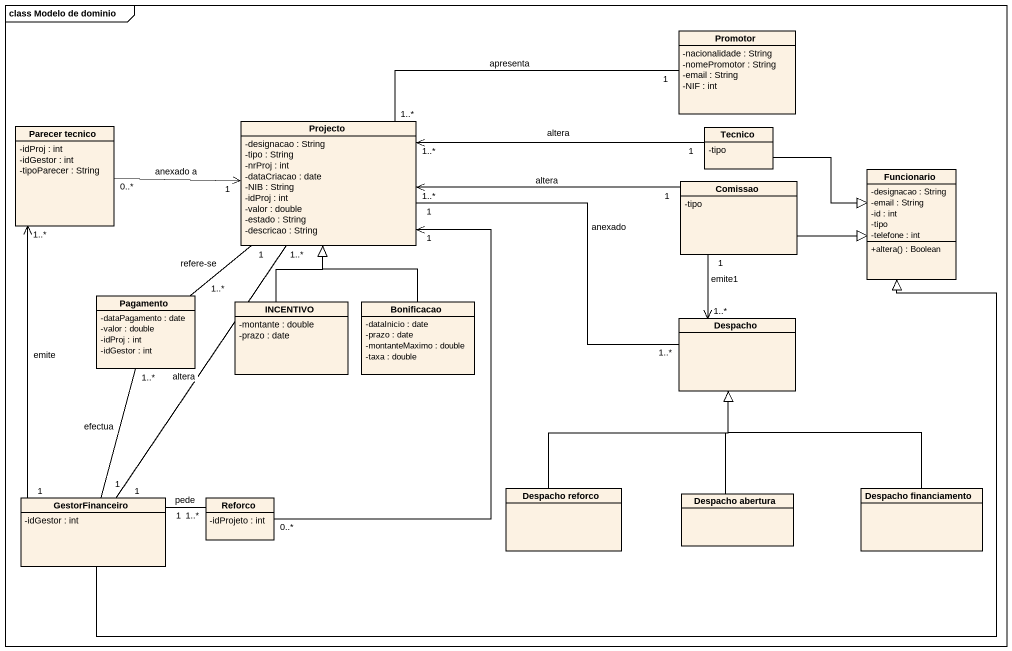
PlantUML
@startuml
mainframe class Modelo de dominio
hide circle
hide empty members
skinparam classAttributeIconSize 0
class Promotor {
  -nacionalidade : String
  -nomePromotor : String
  -email : String
  -NIF : int
}
class Projecto {
  -designacao : String
  -tipo : String
  -nrProj : int
  -dataCriacao : date
  -NIB : String
  -idProj : int
  -valor : double
  -estado : String
  -descricao : String
}
class "Parecer tecnico" as Parecer_tecnico {
  -idProj : int
  -idGestor : int
  -tipoParecer : String
}
class Tecnico {
  -tipo
}
class Comissao {
  -tipo
}
class Funcionario {
  -designacao : String
  -email : String
  -id : int
  -tipo
  -telefone : int
  +altera() : Boolean
}
class Pagamento {
  -dataPagamento : date
  -valor : double
  -idProj : int
  -idGestor : int
}
class INCENTIVO {
  -montante : double
  -prazo : date
}
class Bonificacao {
  -dataInicio : date
  -prazo : date
  -montanteMaximo : double
  -taxa : double
}
class Despacho
class GestorFinanceiro {
  -idGestor : int
}
class Reforco {
  -idProjeto : int
}
class "Despacho reforco" as Despacho_reforco
class "Despacho abertura" as Despacho_abertura
class "Despacho financiamento" as Despacho_financiamento
Promotor "1" -left- "1..*" Projecto : apresenta
Projecto "1" -- "1..*" Pagamento : refere-se
Projecto "1" -right- "1..*" Despacho : anexado
Parecer_tecnico "0..*" -right-> "1" Projecto : anexado a
Tecnico "1" -left-> "1..*" Projecto : altera
Tecnico -right-|> Funcionario
Comissao "1" -left-> "1..*" Projecto : altera
Comissao -right-|> Funcionario
Comissao "1" --> "1..*" Despacho : emite1
INCENTIVO -up-|> Projecto
Bonificacao -up-|> Projecto
GestorFinanceiro "1" -up- "1..*" Projecto : altera
GestorFinanceiro "1" -up-> "1..*" Parecer_tecnico : emite
GestorFinanceiro -right-|> Funcionario
GestorFinanceiro "1" -up- "1..*" Pagamento : efectua
GestorFinanceiro "1" -right- "1..*" Reforco : pede
Reforco "0..*" -up-> "1" Projecto
Despacho_reforco -up-|> Despacho
Despacho_abertura -up-|> Despacho
Despacho_financiamento -up-|> Despacho
@enduml
